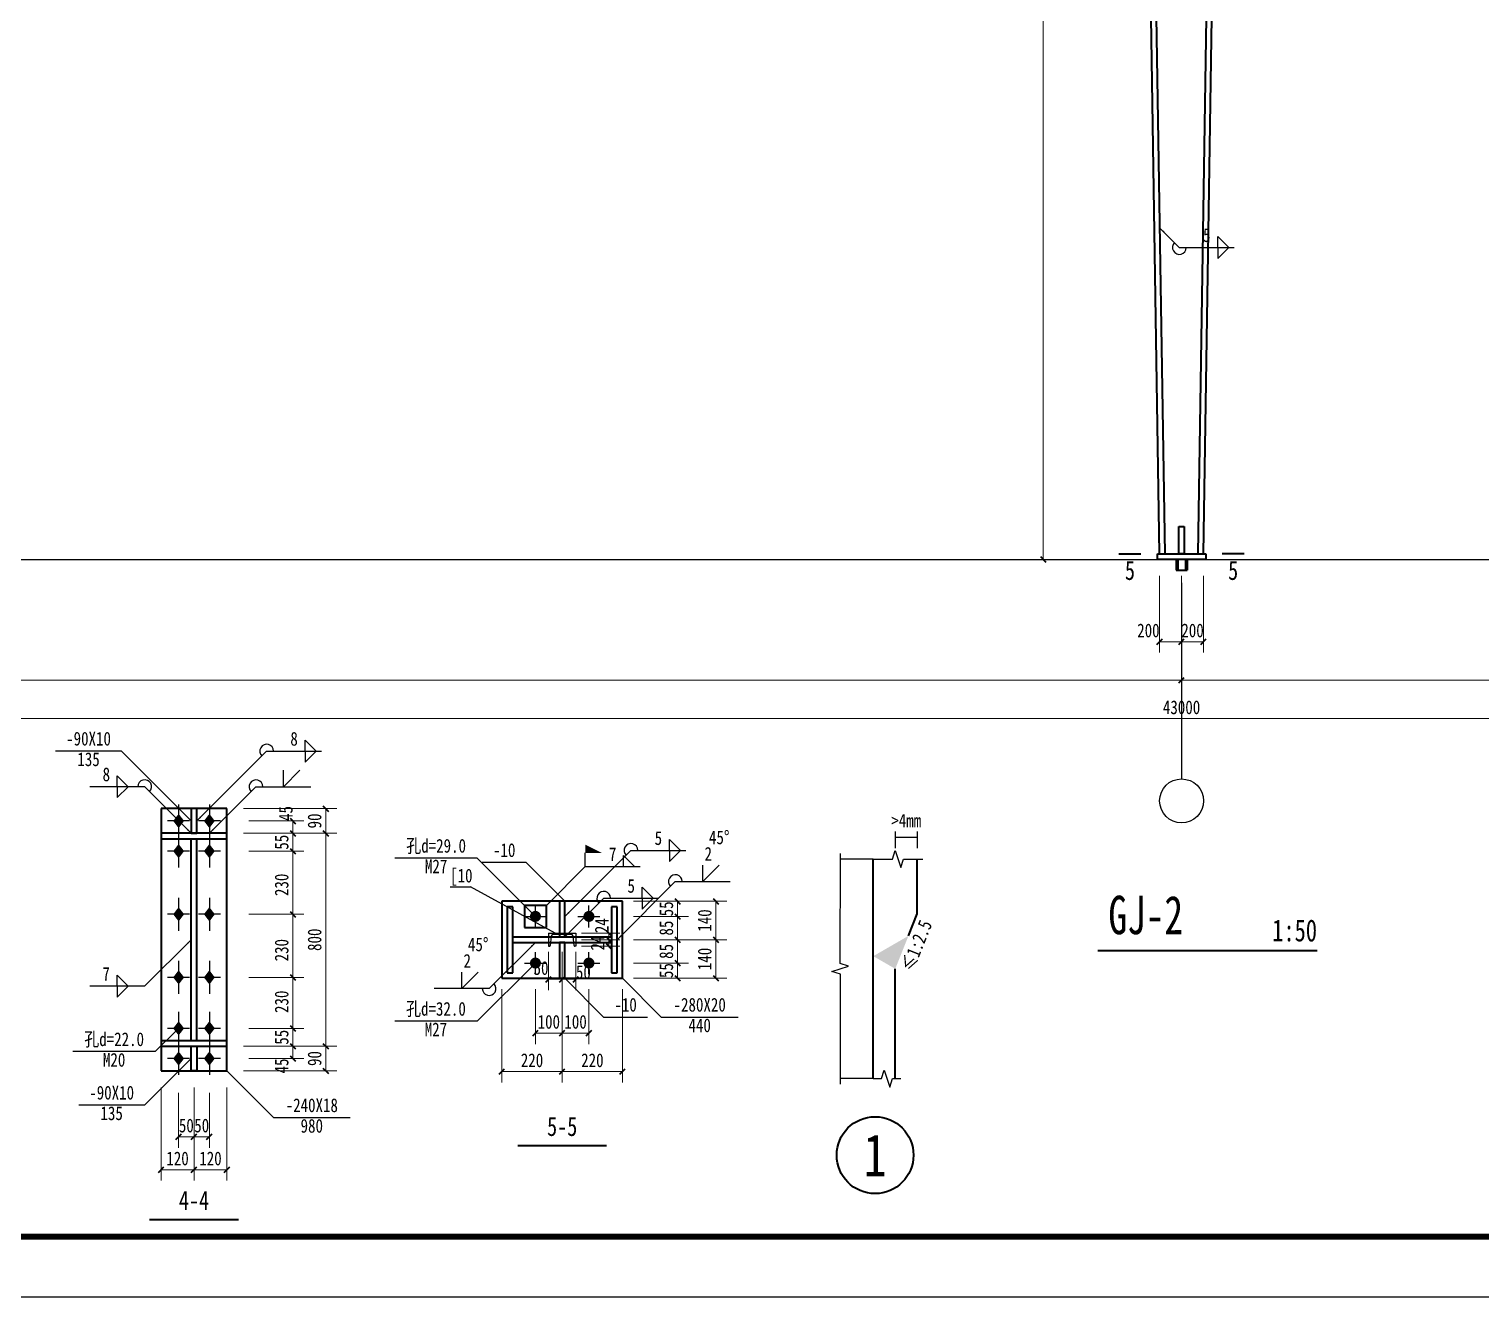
# Model space of a CAD drawing. Extents: x 32461 to 372567, y -698896 to 182569.
# Drawn here: x 103668 to 130121, y -566353 to -543253 of the extents above; entities that cross this region are included whole.
import ezdxf
from ezdxf.enums import TextEntityAlignment as Align

# ---------------------------------------------------------------- set-up
doc = ezdxf.new("R2010")
doc.units = 0
doc.header["$LTSCALE"] = 1000
doc.header["$MEASUREMENT"] = 0
doc.linetypes.add('线型6', pattern=[8.75, 5, -1.25, 1.25, -1.25])
doc.layers.get('0').update_dxf_attribs({"linetype": 'CONTINUOUS'})
doc.layers.add('PUB_TITLE', color=4, linetype='CONTINUOUS')
for name, color, linetype, lineweight in [('墙线__粗线', 7, 'CONTINUOUS', 25), ('字符串标注', 9, 'CONTINUOUS', 25), ('尺寸标注', 2, 'CONTINUOUS', 35), ('层10', 7, 'CONTINUOUS', 35), ('层1000', 2, 'CONTINUOUS', 35), ('层111', 9, '线型6', 25), ('层112', 9, 'CONTINUOUS', 25), ('层116', 1, 'CONTINUOUS', 35), ('层14', 2, 'CONTINUOUS', 35), ('柱子', 3, 'CONTINUOUS', 35), ('焊缝标注', 9, 'CONTINUOUS', 25), ('螺栓孔标注', 9, 'CONTINUOUS', 25), ('钢板标注', 9, 'CONTINUOUS', 25)]:
    doc.layers.add(name, color=color, linetype=linetype, lineweight=lineweight)
doc.styles.add('宋体', font='')
doc.styles.get('宋体').set_extended_font_data('SimSun')

# ---------------------------------------------------------------- blocks, each defined once
blk = doc.blocks.new('BuiltIn_35')
at = {"layer": '层14'}
for p, q in [((177.72, 302.28, 2), (177.72, 307.28, 2)), ((177.72, 307.28, 2), (178.72, 307.28, 2)), ((178.72, 307.28, 2), (178.72, 302.28, 2)), ((178.72, 302.28, 2), (177.72, 302.28, 2))]:
    blk.add_line(p, q, dxfattribs=at)

msp = doc.modelspace()

# ---------------------------------------------------------------- hatches: boundary and pattern name
at = {"layer": '墙线__粗线'}
msp.add_hatch(color=9, dxfattribs=at).paths.add_polyline_path([(119449.8, -560375.2), (119049.8, -560144.2), (119690, -559774.6), (119449.8, -560375.2)])
at = {"layer": '层10'}
for points in [[(106393.5, -557550.9), (106293.5, -557680.9), (106393.5, -557810.9), (106493.5, -557680.9), (106393.5, -557550.9)], [(106953.5, -557550.9), (106853.5, -557680.9), (106953.5, -557810.9), (107053.5, -557680.9), (106953.5, -557550.9)], [(106393.5, -558100.9), (106293.5, -558230.9), (106393.5, -558360.9), (106493.5, -558230.9), (106393.5, -558100.9)], [(106953.5, -558100.9), (106853.5, -558230.9), (106953.5, -558360.9), (107053.5, -558230.9), (106953.5, -558100.9)], [(106393.5, -559250.9), (106293.5, -559380.9), (106393.5, -559510.9), (106493.5, -559380.9), (106393.5, -559250.9)], [(106953.5, -559250.9), (106853.5, -559380.9), (106953.5, -559510.9), (107053.5, -559380.9), (106953.5, -559250.9)], [(106393.5, -560400.9), (106293.5, -560530.9), (106393.5, -560660.9), (106493.5, -560530.9), (106393.5, -560400.9)], [(106953.5, -560400.9), (106853.5, -560530.9), (106953.5, -560660.9), (107053.5, -560530.9), (106953.5, -560400.9)], [(106393.5, -561329.2), (106293.5, -561459.2), (106393.5, -561589.2), (106493.5, -561459.2), (106393.5, -561329.2)], [(106953.5, -561329.2), (106853.5, -561459.2), (106953.5, -561589.2), (107053.5, -561459.2), (106953.5, -561329.2)], [(106393.5, -561879.2), (106293.5, -562009.2), (106393.5, -562139.2), (106493.5, -562009.2), (106393.5, -561879.2)], [(106953.5, -561879.2), (106853.5, -562009.2), (106953.5, -562139.2), (107053.5, -562009.2), (106953.5, -561879.2)]]:
    msp.add_hatch(color=1, dxfattribs=at).paths.add_polyline_path(points)
at = {"layer": '焊缝标注'}
for points in [[(124272.5, -546878.7), (124332.3, -546960.2), (124353.6, -546939), (124272.5, -546878.7)], [(106723.5, -557680.9), (106804.8, -557620.8), (106783.6, -557599.6), (106723.5, -557680.9)], [(106623.5, -557905.9), (106563.5, -557824.5), (106542.2, -557845.7), (106623.5, -557905.9)], [(106953.5, -557905.9), (107034.8, -557845.8), (107013.6, -557824.6), (106953.5, -557905.9)], [(113801.5, -558263.2), (114101.5, -558263.2), (113801.5, -558113.2), (113801.5, -558263.2)], [(113094.1, -559220.1), (113175.4, -559160), (113154.2, -559138.8), (113094.1, -559220.1)], [(113431.6, -559420.1), (113512.9, -559360), (113491.7, -559338.8), (113431.6, -559420.1)], [(113431.6, -559795.1), (113512.9, -559735), (113491.7, -559713.8), (113431.6, -559795.1)], [(106623.5, -559845.1), (106542, -559905), (106563.2, -559926.3), (106623.5, -559845.1)], [(112894.1, -559895.1), (112812.6, -559955), (112833.8, -559976.3), (112894.1, -559895.1)], [(114381.6, -559845.1), (114462.9, -559785), (114441.7, -559763.8), (114381.6, -559845.1)]]:
    msp.add_hatch(color=256, dxfattribs=at).paths.add_polyline_path(points)

# ---------------------------------------------------------------- linework, layer by layer
msp.add_line((80116.2, -552914.8, -988), (169801.5, -552914.8, -988))
at = {"layer": 'PUB_TITLE'}
msp.add_lwpolyline([(74273.1, -566353.2), (188783.1, -566353.2), (188783.1, -520153.2), (74273.1, -520153.2)], close=True, dxfattribs=at)
at = {"layer": 'PUB_TITLE', "const_width": 110}
msp.add_lwpolyline([(77023.1, -565253.2), (187683.1, -565253.2), (187683.1, -521253.2), (77023.1, -521253.2)], close=True, dxfattribs=at)
at = {"layer": '墙线__粗线', "color": 9}
for p, q in [((119449.8, -557875.2, 700), (119449.8, -558175.2, 700)), ((119849.8, -557875.2, 700), (119849.8, -558175.2, 700)), ((119449.8, -557975.2, 700), (119849.8, -557975.2, 700)), ((118446.6, -560275.2, 700), (118449.8, -558275.2, 700)), ((119049.8, -558375.2, 700), (118449.8, -558375.2, 700)), ((119049.8, -558375.2, 700), (119399.8, -558375.2, 700)), ((119399.8, -558375.2, 700), (119449.8, -558221.3, 700)), ((119449.8, -558221.3, 700), (119549.6, -558528.4, 700)), ((119549.6, -558528.4, 700), (119599.8, -558374.6, 700)), ((119599.8, -558374.6, 700), (119949.8, -558375.2, 700)), ((118600.4, -560325.4, 700), (118446.6, -560275.2, 700)), ((118295.9, -560425.2, 700), (118600.4, -560325.4, 700)), ((118449.8, -560475.2, 700), (118295.9, -560425.2, 700)), ((118449.8, -562475.2, 700), (118449.8, -560475.2, 700)), ((119049.8, -562375.2, 700), (118449.8, -562375.2, 700)), ((119049.8, -562375.2, 700), (119199.8, -562375.2, 700)), ((119199.8, -562375.2, 700), (119249.8, -562221.3, 700)), ((119249.8, -562221.3, 700), (119349.6, -562528.7, 700)), ((119349.6, -562528.7, 700), (119399.8, -562374.9, 700)), ((119399.8, -562374.9, 700), (119549.8, -562375.2, 700))]:
    msp.add_line(p, q, dxfattribs=at)
at = {"layer": '墙线__粗线', "color": 2, "lineweight": 35}
for p, q in [((119049.8, -560144.2, 700), (119049.8, -558375.2, 700)), ((119849.8, -559375.2, 700), (119849.8, -558375.2, 700)), ((119690, -559774.6, 700), (119849.8, -559375.2, 700))]:
    msp.add_line(p, q, dxfattribs=at)
at = {"layer": '墙线__粗线', "color": 3, "lineweight": 35}
for p, q in [((119049.8, -562375.2, 700), (119049.8, -560144.2, 700)), ((119449.8, -562375.2, 700), (119449.8, -560375.2, 700))]:
    msp.add_line(p, q, dxfattribs=at)
at = {"layer": '字符串标注'}
for p in [(111343.5, -558881.4, -414), (113256.6, -559725.1, 500)]:
    msp.add_line(p, (111713.3, -558881.4, -414), dxfattribs=at)
at = {"layer": '字符串标注', "linetype": 'Continuous', "const_width": 10}
msp.add_lwpolyline([(113261.6, -559725.1, 1), (113251.6, -559725.1, 1)], format="xyb", close=True, dxfattribs=at)
at = {"layer": '尺寸标注', "lineweight": 9}
for p, q in [((122146.2, -552914.8, -988), (122146.2, -527474.8, -988)), ((122846.2, -552914.8, -988), (121946.2, -552914.8, -988)), ((124266.2, -553214.8, -988), (124266.2, -554614.8, -988)), ((124666.2, -553214.8, -988), (124666.2, -554614.8, -988)), ((124666.2, -553214.8, -988), (124666.2, -554614.8, -988)), ((124666.2, -553214.8, -988), (124666.2, -555314.8, -988)), ((124666.2, -553214.8, -988), (124666.2, -555314.8, -988)), ((125066.2, -553214.8, -988), (125066.2, -554614.8, -988)), ((124266.2, -554414.8, -988), (124666.2, -554414.8, -988)), ((124666.2, -554414.8, -988), (125066.2, -554414.8, -988)), ((81666.2, -555114.8, -988), (124666.2, -555114.8, -988)), ((124666.2, -555114.8, -988), (167666.2, -555114.8, -988)), ((81666.2, -555814.8, -988), (167666.2, -555814.8, -988)), ((107573.5, -557455.9, 400), (109273.5, -557455.9, 400)), ((109073.5, -557905.9, 400), (109073.5, -557455.9, 400)), ((107673.5, -557680.9, 400), (108673.5, -557680.9, 400)), ((108473.5, -557905.9, 400), (108473.5, -557680.9, 400)), ((107573.5, -557905.9, 400), (109273.5, -557905.9, 400)), ((107573.5, -557905.9, 400), (109273.5, -557905.9, 400)), ((107673.5, -557905.9, 400), (108673.5, -557905.9, 400)), ((107673.5, -557905.9, 400), (108673.5, -557905.9, 400)), ((108473.5, -558230.9, 400), (108473.5, -557905.9, 400)), ((109073.5, -561784.2, 400), (109073.5, -557905.9, 400)), ((107673.5, -558230.9, 400), (108673.5, -558230.9, 400)), ((107673.5, -558230.9, 400), (108673.5, -558230.9, 400)), ((108473.5, -559380.9, 400), (108473.5, -558230.9, 400)), ((114681.6, -559145.1, 500), (115681.6, -559145.1, 500)), ((114681.6, -559145.1, 500), (116381.6, -559145.1, 500)), ((115481.6, -559420.1, 500), (115481.6, -559145.1, 500)), ((116181.6, -559845.1, 500), (116181.6, -559145.1, 500)), ((107673.5, -559380.9, 400), (108673.5, -559380.9, 400)), ((107673.5, -559380.9, 400), (108673.5, -559380.9, 400)), ((108473.5, -561459.2, 400), (108473.5, -559380.9, 400)), ((114681.6, -559420.1, 500), (115681.6, -559420.1, 500)), ((114681.6, -559420.1, 500), (115681.6, -559420.1, 500)), ((115481.6, -559845.1, 500), (115481.6, -559420.1, 500)), ((113731.6, -559725.1, 500), (114431.6, -559725.1, 500)), ((114231.6, -559845.1, 500), (114231.6, -559725.1, 500)), ((113731.6, -559845.1, 500), (114431.6, -559845.1, 500)), ((113731.6, -559845.1, 500), (114431.6, -559845.1, 500)), ((113731.6, -559965.1, 500), (114431.6, -559965.1, 500)), ((114231.6, -559965.1, 500), (114231.6, -559845.1, 500)), ((114681.6, -559845.1, 500), (115681.6, -559845.1, 500)), ((114681.6, -559845.1, 500), (115681.6, -559845.1, 500)), ((114681.6, -559845.1, 500), (116381.6, -559845.1, 500)), ((114681.6, -559845.1, 500), (116381.6, -559845.1, 500)), ((115481.6, -560270.1, 500), (115481.6, -559845.1, 500)), ((116181.6, -560545.1, 500), (116181.6, -559845.1, 500)), ((113131.6, -560065.1, 500), (113131.6, -560765.1, 500)), ((113381.6, -560065.1, 500), (113381.6, -560765.1, 500)), ((113381.6, -560065.1, 500), (113381.6, -560765.1, 500)), ((113631.6, -560065.1, 500), (113631.6, -560765.1, 500)), ((114681.6, -560270.1, 500), (115681.6, -560270.1, 500)), ((114681.6, -560270.1, 500), (115681.6, -560270.1, 500)), ((115481.6, -560545.1, 500), (115481.6, -560270.1, 500)), ((107673.5, -560530.9, 400), (108673.5, -560530.9, 400)), ((107673.5, -560530.9, 400), (108673.5, -560530.9, 400)), ((112281.6, -560745.1, 500), (112281.6, -562445.1, 500)), ((112894.1, -560745.1, 500), (112894.1, -561745.1, 500)), ((113131.6, -560565.1, 500), (113381.6, -560565.1, 500)), ((113381.6, -560565.1, 500), (113631.6, -560565.1, 500)), ((113381.6, -560745.1, 500), (113381.6, -561745.1, 500)), ((113381.6, -560745.1, 500), (113381.6, -561745.1, 500)), ((113381.6, -560745.1, 500), (113381.6, -562445.1, 500)), ((113381.6, -560745.1, 500), (113381.6, -562445.1, 500)), ((113869.1, -560745.1, 500), (113869.1, -561745.1, 500)), ((114481.6, -560745.1, 500), (114481.6, -562445.1, 500)), ((114681.6, -560545.1, 500), (115681.6, -560545.1, 500)), ((114681.6, -560545.1, 500), (116381.6, -560545.1, 500)), ((107673.5, -561459.2, 400), (108673.5, -561459.2, 400)), ((107673.5, -561459.2, 400), (108673.5, -561459.2, 400)), ((108473.5, -561784.2, 400), (108473.5, -561459.2, 400)), ((112894.1, -561545.1, 500), (113381.6, -561545.1, 500)), ((113381.6, -561545.1, 500), (113869.1, -561545.1, 500)), ((107573.5, -561784.2, 400), (109273.5, -561784.2, 400)), ((107573.5, -561784.2, 400), (109273.5, -561784.2, 400)), ((107673.5, -561784.2, 400), (108673.5, -561784.2, 400)), ((107673.5, -561784.2, 400), (108673.5, -561784.2, 400)), ((108473.5, -562009.2, 400), (108473.5, -561784.2, 400)), ((109073.5, -562234.2, 400), (109073.5, -561784.2, 400)), ((107673.5, -562009.2, 400), (108673.5, -562009.2, 400)), ((107573.5, -562234.2, 400), (109273.5, -562234.2, 400)), ((112281.6, -562245.1, 500), (113381.6, -562245.1, 500)), ((113381.6, -562245.1, 500), (114481.6, -562245.1, 500)), ((106073.5, -562534.2, 400), (106073.5, -564234.2, 400)), ((106393.5, -562634.2, 400), (106393.5, -563634.2, 400)), ((106673.5, -562534.2, 400), (106673.5, -564234.2, 400)), ((106673.5, -562534.2, 400), (106673.5, -564234.2, 400)), ((106673.5, -562634.2, 400), (106673.5, -563634.2, 400)), ((106673.5, -562634.2, 400), (106673.5, -563634.2, 400)), ((106953.5, -562634.2, 400), (106953.5, -563634.2, 400)), ((107273.5, -562534.2, 400), (107273.5, -564234.2, 400)), ((106393.5, -563434.2, 400), (106673.5, -563434.2, 400)), ((106673.5, -563434.2, 400), (106953.5, -563434.2, 400)), ((106073.5, -564034.2, 400), (106673.5, -564034.2, 400)), ((106673.5, -564034.2, 400), (107273.5, -564034.2, 400))]:
    msp.add_line(p, q, dxfattribs=at)
at = {"layer": '尺寸标注', "lineweight": 35}
for p, q in [((122096.2, -552864.8, -988), (122196.2, -552964.8, -988)), ((124216.2, -554464.8, -988), (124316.2, -554364.8, -988)), ((124616.2, -554464.8, -988), (124716.2, -554364.8, -988)), ((124616.2, -554464.8, -988), (124716.2, -554364.8, -988)), ((125016.2, -554464.8, -988), (125116.2, -554364.8, -988)), ((124616.2, -555164.8, -988), (124716.2, -555064.8, -988)), ((124616.2, -555164.8, -988), (124716.2, -555064.8, -988)), ((108423.5, -557630.9, 400), (108523.5, -557730.9, 400)), ((109023.5, -557405.9, 400), (109123.5, -557505.9, 400)), ((108423.5, -557855.9, 400), (108523.5, -557955.9, 400)), ((108423.5, -557855.9, 400), (108523.5, -557955.9, 400)), ((109023.5, -557855.9, 400), (109123.5, -557955.9, 400)), ((109023.5, -557855.9, 400), (109123.5, -557955.9, 400)), ((108423.5, -558180.9, 400), (108523.5, -558280.9, 400)), ((108423.5, -558180.9, 400), (108523.5, -558280.9, 400)), ((115431.6, -559095.1, 500), (115531.6, -559195.1, 500)), ((116131.6, -559095.1, 500), (116231.6, -559195.1, 500)), ((108423.5, -559330.9, 400), (108523.5, -559430.9, 400)), ((108423.5, -559330.9, 400), (108523.5, -559430.9, 400)), ((115431.6, -559370.1, 500), (115531.6, -559470.1, 500)), ((115431.6, -559370.1, 500), (115531.6, -559470.1, 500)), ((114181.6, -559675.1, 500), (114281.6, -559775.1, 500)), ((114181.6, -559795.1, 500), (114281.6, -559895.1, 500)), ((114181.6, -559795.1, 500), (114281.6, -559895.1, 500)), ((114181.6, -559915.1, 500), (114281.6, -560015.1, 500)), ((115431.6, -559795.1, 500), (115531.6, -559895.1, 500)), ((115431.6, -559795.1, 500), (115531.6, -559895.1, 500)), ((116131.6, -559795.1, 500), (116231.6, -559895.1, 500)), ((116131.6, -559795.1, 500), (116231.6, -559895.1, 500)), ((115431.6, -560220.1, 500), (115531.6, -560320.1, 500)), ((115431.6, -560220.1, 500), (115531.6, -560320.1, 500)), ((108423.5, -560480.9, 400), (108523.5, -560580.9, 400)), ((108423.5, -560480.9, 400), (108523.5, -560580.9, 400)), ((113081.6, -560615.1, 500), (113181.6, -560515.1, 500)), ((113331.6, -560615.1, 500), (113431.6, -560515.1, 500)), ((113331.6, -560615.1, 500), (113431.6, -560515.1, 500)), ((113581.6, -560615.1, 500), (113681.6, -560515.1, 500)), ((115431.6, -560495.1, 500), (115531.6, -560595.1, 500)), ((116131.6, -560495.1, 500), (116231.6, -560595.1, 500)), ((108423.5, -561409.2, 400), (108523.5, -561509.2, 400)), ((108423.5, -561409.2, 400), (108523.5, -561509.2, 400)), ((112844.1, -561595.1, 500), (112944.1, -561495.1, 500)), ((113331.6, -561595.1, 500), (113431.6, -561495.1, 500)), ((113331.6, -561595.1, 500), (113431.6, -561495.1, 500)), ((113819.1, -561595.1, 500), (113919.1, -561495.1, 500)), ((108423.5, -561734.2, 400), (108523.5, -561834.2, 400)), ((108423.5, -561734.2, 400), (108523.5, -561834.2, 400)), ((109023.5, -561734.2, 400), (109123.5, -561834.2, 400)), ((109023.5, -561734.2, 400), (109123.5, -561834.2, 400)), ((108423.5, -561959.2, 400), (108523.5, -562059.2, 400)), ((109023.5, -562184.2, 400), (109123.5, -562284.2, 400)), ((112231.6, -562295.1, 500), (112331.6, -562195.1, 500)), ((113331.6, -562295.1, 500), (113431.6, -562195.1, 500)), ((113331.6, -562295.1, 500), (113431.6, -562195.1, 500)), ((114431.6, -562295.1, 500), (114531.6, -562195.1, 500)), ((106343.5, -563484.2, 400), (106443.5, -563384.2, 400)), ((106623.5, -563484.2, 400), (106723.5, -563384.2, 400)), ((106623.5, -563484.2, 400), (106723.5, -563384.2, 400)), ((106903.5, -563484.2, 400), (107003.5, -563384.2, 400)), ((106023.5, -564084.2, 400), (106123.5, -563984.2, 400)), ((106623.5, -564084.2, 400), (106723.5, -563984.2, 400)), ((106623.5, -564084.2, 400), (106723.5, -563984.2, 400)), ((107223.5, -564084.2, 400), (107323.5, -563984.2, 400))]:
    msp.add_line(p, q, dxfattribs=at)
at = {"layer": '尺寸标注', "color": 3, "lineweight": 35}
for p, q in [((107273.5, -557905.9, 400), (106073.5, -557905.9, 400)), ((106073.5, -557905.9, 400), (106073.5, -558005.9, 400)), ((106073.5, -558005.9, 400), (107273.5, -558005.9, 400)), ((106623.5, -561684.2, 400), (106623.5, -558005.9, 400)), ((106723.5, -561684.2, 400), (106723.5, -558005.9, 400)), ((107273.5, -558005.9, 400), (107273.5, -557905.9, 400)), ((112481.6, -559245.1, 500), (112381.6, -559245.1, 500)), ((112381.6, -559245.1, 500), (112381.6, -560445.1, 500)), ((112481.6, -560445.1, 500), (112481.6, -559245.1, 500)), ((114381.6, -559245.1, 500), (114281.6, -559245.1, 500)), ((114281.6, -559245.1, 500), (114281.6, -560445.1, 500)), ((114381.6, -560445.1, 500), (114381.6, -559245.1, 500)), ((112481.6, -559795.1, 500), (114281.6, -559795.1, 500)), ((112481.6, -559895.1, 500), (114281.6, -559895.1, 500)), ((112381.6, -560445.1, 500), (112481.6, -560445.1, 500)), ((114281.6, -560445.1, 500), (114381.6, -560445.1, 500)), ((107273.5, -561684.2, 400), (106073.5, -561684.2, 400)), ((106073.5, -561684.2, 400), (106073.5, -561784.2, 400)), ((106073.5, -561784.2, 400), (107273.5, -561784.2, 400)), ((107273.5, -561784.2, 400), (107273.5, -561684.2, 400))]:
    msp.add_line(p, q, dxfattribs=at)
at = {"layer": '层10'}
for p, q in [((123526.2, -552814.8, -988), (123926.2, -552814.8, -988)), ((125806.2, -552814.8, -988), (125406.2, -552814.8, -988)), ((112571.6, -563595.1, 500), (114191.6, -563595.1, 500)), ((105863.5, -564941.1, 400), (107483.5, -564941.1, 400))]:
    msp.add_line(p, q, dxfattribs=at)
at = {"layer": '层10', "color": 9, "lineweight": 25}
for p, q in [((106393.5, -557380.9, 400), (106393.5, -557980.9, 400)), ((106953.5, -557380.9, 400), (106953.5, -557980.9, 400)), ((106593.5, -557680.9, 400), (106193.5, -557680.9, 400)), ((107153.5, -557680.9, 400), (106753.5, -557680.9, 400)), ((106393.5, -557930.9, 400), (106393.5, -558530.9, 400)), ((106953.5, -557930.9, 400), (106953.5, -558530.9, 400)), ((106593.5, -558230.9, 400), (106193.5, -558230.9, 400)), ((107153.5, -558230.9, 400), (106753.5, -558230.9, 400)), ((106393.5, -559080.9, 400), (106393.5, -559680.9, 400)), ((106953.5, -559080.9, 400), (106953.5, -559680.9, 400)), ((106593.5, -559380.9, 400), (106193.5, -559380.9, 400)), ((107153.5, -559380.9, 400), (106753.5, -559380.9, 400)), ((106393.5, -560230.9, 400), (106393.5, -560830.9, 400)), ((106953.5, -560230.9, 400), (106953.5, -560830.9, 400)), ((106593.5, -560530.9, 400), (106193.5, -560530.9, 400)), ((107153.5, -560530.9, 400), (106753.5, -560530.9, 400)), ((106393.5, -561159.2, 400), (106393.5, -561759.2, 400)), ((106953.5, -561159.2, 400), (106953.5, -561759.2, 400)), ((106593.5, -561459.2, 400), (106193.5, -561459.2, 400)), ((107153.5, -561459.2, 400), (106753.5, -561459.2, 400)), ((106393.5, -561709.2, 400), (106393.5, -562309.2, 400)), ((106953.5, -561709.2, 400), (106953.5, -562309.2, 400)), ((106593.5, -562009.2, 400), (106193.5, -562009.2, 400)), ((107153.5, -562009.2, 400), (106753.5, -562009.2, 400))]:
    msp.add_line(p, q, dxfattribs=at)
at = {"layer": '层10', "lineweight": 25}
for p, q in [((112894.1, -559620.1, 500), (112894.1, -559220.1, 500)), ((113869.1, -559620.1, 500), (113869.1, -559220.1, 500)), ((112694.1, -559420.1, 500), (113094.1, -559420.1, 500)), ((113669.1, -559420.1, 500), (114069.1, -559420.1, 500)), ((112694.1, -560270.1, 500), (113094.1, -560270.1, 500)), ((112894.1, -560470.1, 500), (112894.1, -560070.1, 500)), ((113669.1, -560270.1, 500), (114069.1, -560270.1, 500)), ((113869.1, -560470.1, 500), (113869.1, -560070.1, 500))]:
    msp.add_line(p, q, dxfattribs=at)
at = {"layer": '层10', "color": 1, "linetype": 'Continuous', "const_width": 100}
for points in [[(112944.1, -559420.1, 1), (112844.1, -559420.1, 1)], [(113919.1, -559420.1, 1), (113819.1, -559420.1, 1)], [(112944.1, -560270.1, 1), (112844.1, -560270.1, 1)], [(113919.1, -560270.1, 1), (113819.1, -560270.1, 1)]]:
    msp.add_lwpolyline(points, format="xyb", close=True, dxfattribs=at)
at = {"layer": '层10'}
msp.add_circle((119082.6, -563769.6, 700), 700, dxfattribs=at)
at = {"layer": '层1000'}
for p, q in [((107273.5, -557455.9, 400), (106073.5, -557455.9, 400)), ((106073.5, -557455.9, 400), (106073.5, -562234.2, 400)), ((106723.5, -557455.9, 400), (106623.5, -557455.9, 400)), ((106623.5, -557455.9, 400), (106623.5, -557905.9, 400)), ((106723.5, -557905.9, 400), (106723.5, -557455.9, 400)), ((107273.5, -562234.2, 400), (107273.5, -557455.9, 400)), ((106623.5, -557905.9, 400), (106723.5, -557905.9, 400)), ((114481.6, -559145.1, 500), (112281.6, -559145.1, 500)), ((112281.6, -559145.1, 500), (112281.6, -560545.1, 500)), ((113094.1, -559220.1, 500), (112694.1, -559220.1, 500)), ((112694.1, -559220.1, 500), (112694.1, -559620.1, 500)), ((113094.1, -559620.1, 500), (113094.1, -559220.1, 500)), ((113431.6, -559145.1, 500), (113331.6, -559145.1, 500)), ((113331.6, -559145.1, 500), (113331.6, -559795.1, 500)), ((113431.6, -559795.1, 500), (113431.6, -559145.1, 500)), ((114481.6, -560545.1, 500), (114481.6, -559145.1, 500)), ((112694.1, -559620.1, 500), (113094.1, -559620.1, 500)), ((113331.6, -559795.1, 500), (113431.6, -559795.1, 500)), ((113431.6, -559895.1, 500), (113331.6, -559895.1, 500)), ((113331.6, -559895.1, 500), (113331.6, -560545.1, 500)), ((113431.6, -560545.1, 500), (113431.6, -559895.1, 500)), ((112281.6, -560545.1, 500), (114481.6, -560545.1, 500)), ((113331.6, -560545.1, 500), (113431.6, -560545.1, 500)), ((106623.5, -561784.2, 400), (106723.5, -561784.2, 400)), ((106623.5, -562234.2, 400), (106623.5, -561784.2, 400)), ((106723.5, -561784.2, 400), (106723.5, -562234.2, 400)), ((106073.5, -562234.2, 400), (107273.5, -562234.2, 400)), ((106723.5, -562234.2, 400), (106623.5, -562234.2, 400))]:
    msp.add_line(p, q, dxfattribs=at)
at = {"layer": '层111'}
msp.add_line((124666.2, -553345.7, -988), (124666.2, -556914.8, -988), dxfattribs=at)
at = {"layer": '层112'}
msp.add_circle((124666.2, -557314.8, -988), 400, dxfattribs=at)
at = {"layer": '层116'}
for p, q in [((124566.2, -552914.8, -988), (124566.2, -553114.8, -988)), ((124566.2, -553114.8, -988), (124766.2, -553114.8, -988)), ((124596.2, -552914.8, -988), (124596.2, -553114.8, -988)), ((124736.2, -552914.8, -988), (124736.2, -553114.8, -988)), ((124766.2, -552914.8, -988), (124766.2, -553114.8, -988))]:
    msp.add_line(p, q, dxfattribs=at)
at = {"layer": '层14'}
for p, q in [((124226.2, -552914.8, -988), (124226.2, -552814.8, -988)), ((124226.2, -552814.8, -988), (125106.2, -552814.8, -988)), ((125106.2, -552814.8, -988), (125106.2, -552914.8, -988)), ((125106.2, -552914.8, -988), (124226.2, -552914.8, -988))]:
    msp.add_line(p, q, dxfattribs=at)
at = {"layer": '柱子'}
for p, q in [((124266.2, -552814.8, -988), (123891.3, -529070.3, -988)), ((124366.2, -552814.8, -988), (123991.3, -529070.3, -988)), ((124966.2, -552814.8, -988), (125341.1, -529070.3, -988)), ((125066.2, -552814.8, -988), (125441.1, -529070.3, -988))]:
    msp.add_line(p, q, dxfattribs=at)
at = {"layer": '柱子', "color": 7, "linetype": 'Continuous', "lineweight": 35}
msp.add_line((123137.8, -560042.5, -988), (127137.8, -560042.5, -988), dxfattribs=at)
at = {"layer": '焊缝标注'}
for p, q in [((124272.5, -546878.7, -988), (124625, -547233.2, -988)), ((125325, -547033.2, -988), (125525, -547233.2, -988)), ((125325, -547233.2, -988), (125325, -547033.2, -988)), ((124625, -547233.2, -988), (125625, -547233.2, -988)), ((125325, -547433.2, -988), (125525, -547233.2, -988)), ((125325, -547233.2, -988), (125325, -547433.2, -988)), ((108696.8, -556208.6, 400), (108896.8, -556408.6, 400)), ((108696.8, -556408.6, 400), (108696.8, -556208.6, 400)), ((106723.5, -557680.9, 400), (107996.8, -556408.6, 400)), ((107996.8, -556408.6, 400), (108996.8, -556408.6, 400)), ((108696.8, -556608.6, 400), (108896.8, -556408.6, 400)), ((108696.8, -556408.6, 400), (108696.8, -556608.6, 400)), ((108302.3, -557057.7, 400), (108302.3, -556757.7, 400)), ((108302.3, -557057.7, 400), (108602.3, -556757.7, 400)), ((105776, -557056.4, 400), (104776, -557056.4, 400)), ((105476, -557056.4, 400), (105276, -556856.4, 400)), ((105276, -557056.4, 400), (105276, -556856.4, 400)), ((105476, -557056.4, 400), (105276, -557256.4, 400)), ((105276, -557056.4, 400), (105276, -557256.4, 400)), ((106623.5, -557905.9, 400), (105776, -557056.4, 400)), ((106953.5, -557905.9, 400), (107802.3, -557057.7, 400)), ((107802.3, -557057.7, 400), (108802.3, -557057.7, 400)), ((115334.1, -558018.5, 500), (115534.1, -558218.5, 500)), ((115334.1, -558218.5, 500), (115334.1, -558018.5, 500)), ((113431.6, -559420.1, 500), (114634.1, -558218.5, 500)), ((113801.5, -558513.2, 500), (113801.5, -558263.2, 500)), ((114501.5, -558313.2, 500), (114701.5, -558513.2, 500)), ((114501.5, -558513.2, 500), (114501.5, -558313.2, 500)), ((114634.1, -558218.5, 500), (115634.1, -558218.5, 500)), ((115334.1, -558418.5, 500), (115534.1, -558218.5, 500)), ((115334.1, -558218.5, 500), (115334.1, -558418.5, 500)), ((113094.1, -559220.1, 500), (113801.5, -558513.2, 500)), ((113801.5, -558513.2, 500), (114801.5, -558513.2, 500)), ((115942.7, -558784.8, 500), (115942.7, -558484.8, 500)), ((115942.7, -558784.8, 500), (116242.7, -558484.8, 500)), ((114381.6, -559845.1, 500), (115442.7, -558784.8, 500)), ((114839, -558888.2, 500), (115039, -559088.2, 500)), ((114839, -559088.2, 500), (114839, -558888.2, 500)), ((115442.7, -558784.8, 500), (116442.7, -558784.8, 500)), ((113431.6, -559795.1, 500), (114139, -559088.2, 500)), ((114139, -559088.2, 500), (115139, -559088.2, 500)), ((114839, -559288.2, 500), (115039, -559088.2, 500)), ((114839, -559088.2, 500), (114839, -559288.2, 500)), ((106623.5, -559845.1, 400), (105773.3, -560691.9, 400)), ((112894.1, -559895.1, 500), (112050.9, -560734.9, 500)), ((105473.3, -560691.9, 400), (105273.3, -560491.9, 400)), ((105273.3, -560691.9, 400), (105273.3, -560491.9, 400)), ((111551, -560734.9, 500), (111551, -560434.9, 500)), ((111551, -560734.9, 500), (111851, -560434.9, 500)), ((105773.3, -560691.9, 400), (104773.3, -560691.9, 400)), ((105473.3, -560691.9, 400), (105273.3, -560891.9, 400)), ((105273.3, -560691.9, 400), (105273.3, -560891.9, 400)), ((112050.9, -560734.9, 500), (111051, -560734.9, 500))]:
    msp.add_line(p, q, dxfattribs=at)
for centre, start, end in [((124625, -547233.2, -988), 134.84032, 0), ((107996.8, -556408.6, 400), 0, 224.97719), ((105776, -557056.4, 400), 314.93155, 180), ((107802.3, -557057.7, 400), 0, 224.97719), ((114634.1, -558218.5, 500), 0, 224.97719), ((115442.7, -558784.8, 500), 0, 224.97719), ((114139, -559088.2, 500), 0, 224.97719), ((112050.9, -560734.9, 500), 180, 44.88593)]:
    msp.add_arc(centre, 125, start, end, dxfattribs=at)
at = {"layer": '螺栓孔标注'}
for p, q in [((111834.7, -558358.1, 500), (110334.7, -558358.1, 500)), ((112894.1, -559420.1, 500), (111834.7, -558358.1, 500)), ((112894.1, -560270.1, 500), (111831.3, -561328.6, 500)), ((111831.3, -561328.6, 500), (110331.3, -561328.6, 500)), ((106393.5, -561459.2, 400), (105968.4, -561882.7, 400)), ((105968.4, -561882.7, 400), (104468.4, -561882.7, 400))]:
    msp.add_line(p, q, dxfattribs=at)
at = {"layer": '螺栓孔标注', "linetype": 'Continuous', "const_width": 10}
for points in [[(112899.1, -559420.1, 1), (112889.1, -559420.1, 1)], [(112899.1, -560270.1, 1), (112889.1, -560270.1, 1)], [(106398.5, -561459.2, 1), (106388.5, -561459.2, 1)]]:
    msp.add_lwpolyline(points, format="xyb", close=True, dxfattribs=at)
at = {"layer": '钢板标注'}
for p, q in [((105352.2, -556406.6, 400), (104152.2, -556406.6, 400)), ((106623.5, -557680.9, 400), (105352.2, -556406.6, 400)), ((112725.3, -558437.1, 500), (111925.3, -558437.1, 500)), ((113431.6, -559145.1, 500), (112725.3, -558437.1, 500)), ((113431.6, -560545.1, 500), (114136.7, -561254.1, 500)), ((114481.6, -560545.1, 500), (115186.7, -561254.1, 500)), ((114136.7, -561254.1, 500), (114936.7, -561254.1, 500)), ((115186.7, -561254.1, 500), (116586.7, -561254.1, 500)), ((106623.5, -562009.2, 400), (105773.3, -562856.1, 400)), ((107273.5, -562234.2, 400), (108119.6, -563085.1, 400)), ((105773.3, -562856.1, 400), (104573.3, -562856.1, 400)), ((108119.6, -563085.1, 400), (109519.6, -563085.1, 400))]:
    msp.add_line(p, q, dxfattribs=at)
at = {"layer": '钢板标注', "color": 1}
for p, q in [((113131.6, -559725.1, 500), (113131.6, -559965.1, 500)), ((113131.6, -559725.1, 500), (113631.6, -559725.1, 500)), ((113631.6, -559725.1, 500), (113631.6, -559965.1, 500)), ((113131.6, -559965.1, 500), (113150.2, -559965.1, 500)), ((113182.1, -559777.9, 500), (113162.1, -559951.9, 500)), ((113551.9, -559751.6, 500), (113211.3, -559751.6, 500)), ((113601.1, -559951.9, 500), (113581, -559777.9, 500)), ((113631.6, -559965.1, 500), (113613, -559965.1, 500))]:
    msp.add_line(p, q, dxfattribs=at)
at = {"layer": '钢板标注', "linetype": 'Continuous', "const_width": 10}
for points in [[(106628.5, -557680.9, 1), (106618.5, -557680.9, 1)], [(113436.6, -559145.1, 1), (113426.6, -559145.1, 1)], [(113436.6, -560545.1, 1), (113426.6, -560545.1, 1)], [(114486.6, -560545.1, 1), (114476.6, -560545.1, 1)], [(106628.5, -562009.2, 1), (106618.5, -562009.2, 1)], [(107278.5, -562234.2, 1), (107268.5, -562234.2, 1)]]:
    msp.add_lwpolyline(points, format="xyb", close=True, dxfattribs=at)
at = {"layer": '钢板标注', "color": 1}
for centre, radius, start, end in [((113150.9, -559953.8, 500), 11.3, 266.23474, 9.47566), ((113213.1, -559782.9, 500), 31.4, 93.4084, 170.88101), ((113550, -559782.9, 500), 31.4, 9.11901, 86.5916), ((113612.3, -559953.8, 500), 11.3, 170.52434, 273.76526)]:
    msp.add_arc(centre, radius, start, end, dxfattribs=at)

# ---------------------------------------------------------------- block references
at = {"layer": '层14', "xscale": 100, "yscale": 100, "zscale": 100}
msp.add_blockref('BuiltIn_35', (106844.4, -583043.2, -1188), dxfattribs=at)

# ---------------------------------------------------------------- texts
at = {"layer": '墙线__粗线', "color": 9, "style": '宋体', "width": 0.8}
msp.add_text('>4mm', height=250, dxfattribs=at).set_placement((119649.8, -557675.2, 700), align=Align.MIDDLE_CENTER)
msp.add_text('≤1:2.5', height=250, rotation=68.19859, dxfattribs=at).set_placement((119835.5, -559949.5, 700), align=Align.MIDDLE_CENTER)
at = {"layer": '字符串标注', "style": '宋体', "width": 0.8}
msp.add_text('[10', height=250, dxfattribs=at).set_placement((111543.5, -558876.4, -414), align=Align.BOTTOM_CENTER)
at = {"layer": '尺寸标注', "style": '宋体', "width": 0.8}
for s, p in [('200', (124266.2, -554409.8, -988)), ('50', (113131.6, -560560.1, 500))]:
    msp.add_text(s, height=250, dxfattribs=at).set_placement(p, align=Align.BOTTOM_RIGHT)
for s, p in [('200', (124866.2, -554409.8, -988)), ('43000', (124666.2, -555809.8, -988)), ('100', (113137.8, -561540.1, 500)), ('100', (113625.3, -561540.1, 500)), ('220', (112831.6, -562240.1, 500)), ('220', (113931.6, -562240.1, 500)), ('50', (106533.5, -563429.2, 400)), ('50', (106813.5, -563429.2, 400)), ('120', (106373.5, -564029.2, 400)), ('120', (106973.5, -564029.2, 400))]:
    msp.add_text(s, height=250, dxfattribs=at).set_placement(p, align=Align.BOTTOM_CENTER)
for s, p in [('45', (108468.5, -557680.9, 400)), ('24', (114226.6, -559725.1, 500))]:
    msp.add_text(s, height=250, rotation=90, dxfattribs=at).set_placement(p)
for s, p in [('90', (109068.5, -557680.9, 400)), ('55', (108468.5, -558068.4, 400)), ('230', (108468.5, -558844.7, 400)), ('55', (115476.6, -559282.6, 500)), ('140', (116176.6, -559495.1, 500)), ('800', (109068.5, -559845.1, 400)), ('85', (115476.6, -559632.6, 500)), ('230', (108468.5, -560035.5, 400)), ('24', (114226.6, -559905.1, 500)), ('85', (115476.6, -560057.6, 500)), ('140', (116176.6, -560195.1, 500)), ('55', (115476.6, -560407.6, 500)), ('230', (108468.5, -560975.6, 400)), ('55', (108468.5, -561621.7, 400)), ('90', (109068.5, -562009.2, 400))]:
    msp.add_text(s, height=250, rotation=90, dxfattribs=at).set_placement(p, align=Align.BOTTOM_CENTER)
msp.add_text('50', height=250, dxfattribs=at).set_placement((113631.6, -560560.1, 500))
msp.add_text('45', height=250, rotation=90, dxfattribs=at).set_placement((108468.5, -562009.2, 400), align=Align.BOTTOM_RIGHT)
at = {"layer": '层10', "style": '宋体'}
for s, height, width, p in [('5', 350, 0.771429, (123726.2, -553114.8, -988)), ('5', 350, 0.771429, (125606.2, -553114.8, -988)), ('5-5', 350, 0.771429, (113381.6, -563245.1, 500)), ('1', 770, 0.8, (119082.6, -563769.6, 700)), ('4-4', 350, 0.771429, (106673.5, -564591.1, 400))]:
    msp.add_text(s, height=height, dxfattribs=dict(at, width=width)).set_placement(p, align=Align.MIDDLE_CENTER)
at = {"layer": '柱子', "color": 7, "style": '宋体'}
for s, height, width, p in [('GJ-2', 700, 0.714286, (124012.9, -559954, -988)), ('1:50 ', 400, 0.75, (126828.2, -559995.3, -988))]:
    msp.add_text(s, height=height, dxfattribs=dict(at, width=width)).set_placement(p, align=Align.BOTTOM_CENTER)
at = {"layer": '焊缝标注', "style": '宋体', "width": 0.8}
for s, p in [('5', (125125, -547208.2, -988)), ('8', (108496.8, -556383.6, 400)), ('8', (105076, -557031.4, 400)), ('5', (115134.1, -558193.5, 500)), ('45°', (116242.7, -558179.8, 500)), ('2', (116042.7, -558479.8, 500)), ('7', (114301.5, -558488.2, 500)), ('5', (114639, -559063.2, 500)), ('45°', (111851, -560129.9, 500)), ('2', (111651, -560429.9, 500)), ('7', (105073.3, -560666.9, 400))]:
    msp.add_text(s, height=250, dxfattribs=at).set_placement(p, align=Align.BOTTOM_CENTER)
at = {"layer": '螺栓孔标注', "style": '宋体', "width": 0.8}
for s, p in [('孔d=29.0', (111084.7, -558333.1, 500)), ('孔d=32.0', (111081.3, -561303.6, 500)), ('孔d=22.0', (105218.4, -561857.7, 400))]:
    msp.add_text(s, height=250, dxfattribs=at).set_placement(p, align=Align.BOTTOM_CENTER)
for s, p in [('M27', (111084.7, -558383.1, 500)), ('M27', (111081.3, -561353.6, 500)), ('M20', (105218.4, -561907.7, 400))]:
    msp.add_text(s, height=250, dxfattribs=at).set_placement(p, align=Align.TOP_CENTER)
at = {"layer": '钢板标注', "style": '宋体', "width": 0.8}
for s, p in [('-90X10', (104752.2, -556381.6, 400)), ('-10', (112325.3, -558412.1, 500)), ('-10', (114536.7, -561229.1, 500)), ('-280X20', (115886.7, -561229.1, 500)), ('-90X10', (105173.3, -562831.1, 400)), ('-240X18', (108819.6, -563060.1, 400))]:
    msp.add_text(s, height=250, dxfattribs=at).set_placement(p, align=Align.BOTTOM_CENTER)
for s, p in [('135', (104752.2, -556431.6, 400)), ('440', (115886.7, -561279.1, 500)), ('135', (105173.3, -562881.1, 400)), ('980', (108819.6, -563110.1, 400))]:
    msp.add_text(s, height=250, dxfattribs=at).set_placement(p, align=Align.TOP_CENTER)

doc.saveas('drawing.dxf')
